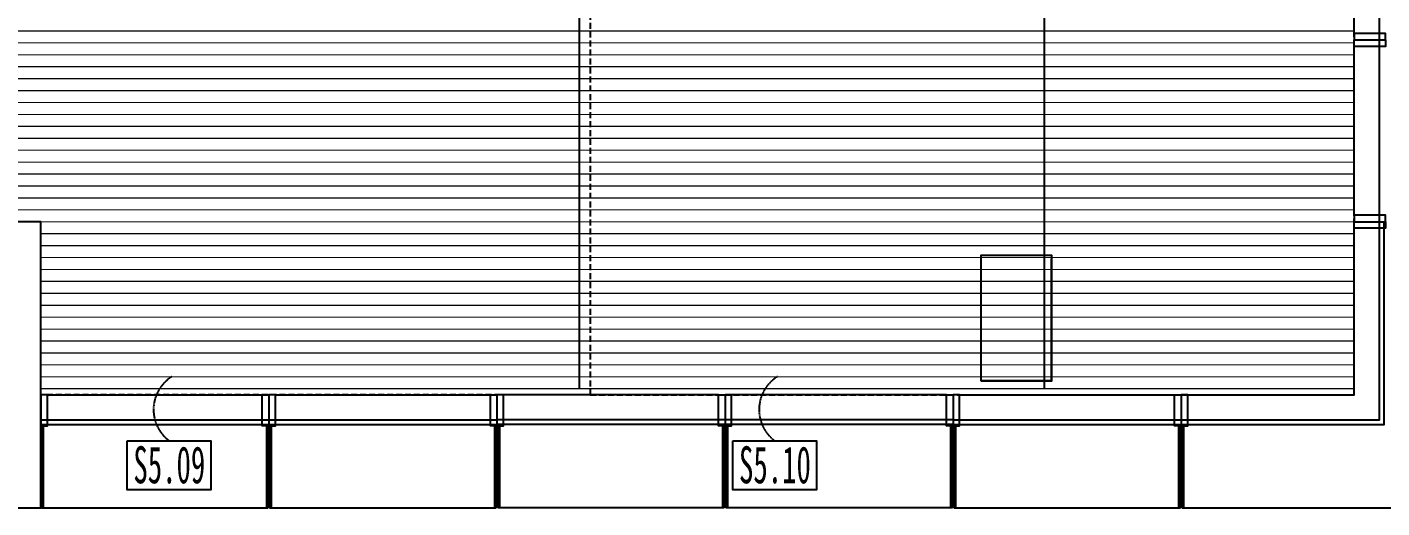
# Model space of a CAD drawing. Extents: x -284868 to 304789, y -137694 to 137894.
# Drawn here: x 17579 to 28925, y -35443 to -31410 of the extents above; entities that cross this region are included whole.
import ezdxf
from ezdxf.enums import TextEntityAlignment as Align

# ---------------------------------------------------------------- set-up
doc = ezdxf.new("R2010")
doc.units = 0
doc.linetypes.add('DASHDOT', pattern=[1, 0.5, -0.25, 0, -0.25])
doc.linetypes.add('DASHED', pattern=[0.75, 0.5, -0.25])
doc.layers.get('0').update_dxf_attribs({"linetype": 'CONTINUOUS'})
for name, color, linetype in [('0-建筑外轮廓', 8, 'CONTINUOUS'), ('0-文字说明', 3, 'CONTINUOUS'), ('0-窗', 11, 'CONTINUOUS'), ('C-天花灯具', 3, 'CONTINUOUS'), ('TEL_TITLE', 7, 'CONTINUOUS'), ('WIRE-照明', 130, 'CONTINUOUS')]:
    doc.layers.add(name, color=color, linetype=linetype)
doc.styles.add('TT', font='')
doc.styles.get('TT').set_extended_font_data('SimSun')

# ---------------------------------------------------------------- blocks, each defined once
blk = doc.blocks.new('A$C3B8026B3')
for p, q in [((38450, 3980), (38450, 5395)), ((38450, 2455), (38450, 3870)), ((27505, 950), (29305, 950)), ((29415, 950), (31215, 950)), ((33125, 950), (31325, 950)), ((35035, 950), (33235, 950)), ((35145, 950), (36945, 950))]:
    blk.add_line(p, q)
for points in [[(38662, 3925), (38662, 5450)], [(38662, 2400), (38662, 3925)], [(37000, 738), (38662, 738), (38662, 2400)], [(37000, 700), (38700, 700), (38700, 2400)], [(37055, 950), (38450, 950), (38450, 2345)], [(27450, 738), (29360, 738)], [(27450, 700), (29360, 700)], [(29360, 738), (31270, 738)], [(29360, 700), (31270, 700)], [(33180, 738), (31270, 738)], [(33180, 700), (31270, 700)], [(35090, 738), (33180, 738)], [(35090, 700), (33180, 700)], [(35090, 738), (37000, 738)], [(35090, 700), (37000, 700)], [(37006, 0), (37006, 688), (37020, 688), (37020, 0)], [(27456, 0), (29354, 0)], [(29366, 0), (31264, 0)], [(33174, 0), (31276, 0)], [(35084, 0), (33186, 0)], [(35096, 0), (36994, 0)], [(37006, 0), (39400, 0)]]:
    blk.add_lwpolyline(points)
for points in [[(38712, 3925), (38712, 3980), (38450, 3980), (38450, 3925)], [(38712, 3925), (38712, 3870), (38450, 3870), (38450, 3925)], [(38712, 2400), (38712, 2455), (38450, 2455), (38450, 2400)], [(38712, 2400), (38712, 2345), (38450, 2345), (38450, 2400)], [(27450, 688), (27505, 688), (27505, 950), (27450, 950)], [(29360, 688), (29305, 688), (29305, 950), (29360, 950)], [(29360, 688), (29415, 688), (29415, 950), (29360, 950)], [(31270, 688), (31215, 688), (31215, 950), (31270, 950)], [(31270, 688), (31325, 688), (31325, 950), (31270, 950)], [(33180, 688), (33125, 688), (33125, 950), (33180, 950)], [(33180, 688), (33235, 688), (33235, 950), (33180, 950)], [(35090, 688), (35035, 688), (35035, 950), (35090, 950)], [(35090, 688), (35145, 688), (35145, 950), (35090, 950)], [(37000, 688), (36945, 688), (36945, 950), (37000, 950)], [(37000, 688), (37055, 688), (37055, 950), (37000, 950)]]:
    blk.add_lwpolyline(points, close=True)
at = {"elevation": 0}
for points in [[(27456, 0), (27456, 688), (27470, 688), (27470, 0)], [(29354, 0), (29354, 688), (29339, 688), (29339, 0)], [(29366, 0), (29366, 688), (29380, 688), (29380, 0)], [(31264, 0), (31264, 688), (31249, 688), (31249, 0)], [(31276, 0), (31276, 688), (31290, 688), (31290, 0)], [(33174, 0), (33174, 688), (33159, 688), (33159, 0)], [(33186, 0), (33186, 688), (33200, 688), (33200, 0)], [(35084, 0), (35084, 688), (35069, 688), (35069, 0)], [(35096, 0), (35096, 688), (35110, 688), (35110, 0)], [(36994, 0), (36994, 688), (36979, 688), (36979, 0)]]:
    blk.add_lwpolyline(points, dxfattribs=at)
blk = doc.blocks.new('A$C770634BF')
at = {"layer": '0-建筑外轮廓', "color": 42}
blk.add_lwpolyline([(24300, -50500), (24300, -52900), (24500, -52900), (24500, -52200), (25600, -52200), (25600, -52900), (25800, -52900), (25800, -50500)], close=True, dxfattribs=at)
blk = doc.blocks.new('1')
at = {"color": 2, "linetype": 'DASHED', "ltscale": 3}
for points in [[(10198, -25548, 0.527559), (10174, -26086, 2.00592)], [(15270, -25548, 0.527559), (15245, -26086, 2.00592)]]:
    blk.add_lwpolyline(points, format="xyb", dxfattribs=at)
at = {"layer": '0-文字说明', "color": 3, "ltscale": 0.5}
for points in [[(9824, -26086), (10524, -26086), (10524, -26498), (9824, -26498)], [(14895, -26086), (15595, -26086), (15595, -26498), (14895, -26498)]]:
    blk.add_lwpolyline(points, close=True, dxfattribs=at)
at = {"color": 3, "style": 'TT'}
for s, width, p, p2 in [('S5.09', 0.490552, (9875, -26443), (10477, -26443)), ('S5.10', 0.508947, (14947, -26443), (15549, -26443))]:
    blk.add_text(s, height=310.3, dxfattribs=dict(at, width=width)).set_placement(p, p2, align=Align.FIT)

msp = doc.modelspace()

# ---------------------------------------------------------------- linework, layer by layer
at = {"layer": 'C-天花灯具', "color": 6, "linetype": 'DASHDOT', "ltscale": 200, "const_width": 10}
for points in [[(28694, -31443), (16194, -31443)], [(28694, -31543), (16194, -31543)], [(28694, -31643), (16194, -31643)], [(28694, -31743), (16194, -31743)], [(28694, -31843), (16194, -31843)], [(28694, -31943), (16194, -31943)], [(28694, -32043), (16194, -32043)], [(28694, -32143), (16194, -32143)], [(28694, -32243), (16194, -32243)], [(28694, -32343), (16194, -32343)], [(28694, -32443), (16194, -32443)], [(28694, -32543), (16194, -32543)], [(28694, -32643), (16194, -32643)], [(28694, -32743), (16194, -32743)], [(28694, -32843), (16194, -32843)], [(28694, -32943), (16194, -32943)], [(28694, -33043), (17694, -33043)], [(28694, -33143), (17694, -33143)], [(28694, -33243), (17694, -33243)], [(28694, -33343), (17694, -33343)], [(28694, -33443), (17694, -33443)], [(28694, -33543), (17694, -33543)], [(28694, -33643), (17694, -33643)], [(28694, -33743), (17694, -33743)], [(28694, -33843), (17694, -33843)], [(28694, -33943), (17694, -33943)], [(28694, -34043), (17694, -34043)], [(28694, -34143), (17694, -34143)], [(28694, -34243), (17694, -34243)], [(28694, -34343), (17694, -34343)], [(28694, -34443), (17694, -34443)]]:
    msp.add_lwpolyline(points, dxfattribs=at)
at = {"layer": 'TEL_TITLE'}
msp.add_lwpolyline([(25566, -34378), (26160, -34378), (26160, -33327), (25566, -33327)], close=True, dxfattribs=at)
at = {"layer": 'TEL_TITLE', "const_width": 1}
msp.add_lwpolyline([(25576, -34368), (26150, -34368), (26150, -33352), (25576, -33352)], close=True, dxfattribs=at)
at = {"layer": 'WIRE-照明'}
for points in [[(26100, -34443), (26100, -23098), (11438, -23098), (11438, -21345), (10992, -21345)], [(22203, -31243), (22203, -34443)]]:
    msp.add_lwpolyline(points, dxfattribs=at)
at = {"layer": 'WIRE-照明', "linetype": 'DASHED', "ltscale": 100}
for points in [[(16194, -33043), (16194, -31223), (22294, -31224), (22294, -34493), (17694, -34493), (17694, -33043), (16194, -33043)], [(22294, -34493), (28694, -34493), (28694, -31243), (22294, -31224), (22294, -34493)]]:
    msp.add_lwpolyline(points, dxfattribs=at)

# ---------------------------------------------------------------- block references
msp.add_blockref('1', (8594, -8793))
at = {"color": 0}
msp.add_blockref('A$C770634BF', (-8106, 17457), dxfattribs=at)
at = {"layer": '0-窗'}
msp.add_blockref('A$C3B8026B3', (-9756, -35443), dxfattribs=at)

doc.saveas('drawing.dxf')
